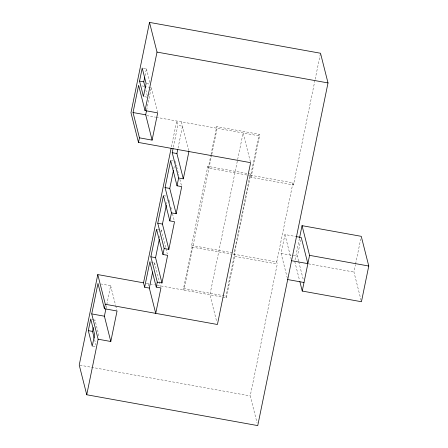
<?xml version="1.0" encoding="UTF-8"?>
<svg xmlns="http://www.w3.org/2000/svg" width="448" height="448" viewBox="0 0 448 448"><rect width="100%" height="100%" fill="white"/><g stroke="black" fill="none" stroke-linecap="round" stroke-linejoin="round"><path stroke-width="0.34" stroke-dasharray="2.24 1.68" d="M94.651 321.026L94.914 319.726L98.851 335.289L98.588 336.582M145.034 75.69L146.44 68.835L143.422 68.286M106.064 308.067L106.618 305.357M106.758 304.679L110.65 285.706L101.315 284.026M146.675 110.046L151.284 87.573L146.619 86.733M171.394 146.944L176.714 120.994L177.828 125.39L173.208 147.924M153.994 265.322L154.543 262.646L153.205 262.405M159.572 238.123L160.126 235.424M160.815 232.053L161.23 230.031L157.209 229.309M166.46 204.529L167.429 199.814M173.79 168.79L174.485 165.402M178.035 148.086L182.521 126.235L177.828 125.39M211.68 154.918L183.954 290.119L183.534 288.467L192.024 247.078L191.604 245.42L207.816 166.37L250.23 174.026L251.07 177.33L293.485 184.979L315.045 79.862M211.019 154.454L216.726 126.633L259.14 134.282L250.65 175.678L208.236 168.028L210.879 155.131M211.82 154.235L217.14 128.285L216.726 126.633M222.942 297.153L226.369 297.769L234.858 256.379L234.024 253.075L250.23 174.026M226.369 297.769L225.949 296.117L234.438 254.727L231.706 254.234M251.07 177.33L259.56 135.934L259.14 134.282M276.741 261.918L292.953 182.868L250.538 175.218L234.326 254.268L276.741 261.918L277.273 264.029L250.23 395.909L257.057 422.901M315.185 79.178L320.505 53.239M287.353 278.214L281.075 253.394L284.939 234.545L295.809 236.505M299.426 238.454L294.728 261.363L299.51 280.258M298.564 261.033L297.377 256.334L300.692 240.178M361.105 300.384L353.937 272.042L355.454 264.634M355.594 263.956L360.707 239.03M146.72 83.597L150.338 84.246M141.949 85.893L143.954 86.251M144.654 96.729L147.666 97.272M146.675 115.578L155.551 117.18M156.234 117.303L259.56 135.934M171.298 160.614L173.309 160.978M164.097 195.72L166.107 196.078M281.075 253.394L297.377 256.334M308.498 263.85L353.937 272.042M191.604 245.42L234.024 253.075M192.024 247.078L231.017 254.106M234.858 256.379L277.273 264.029M150.522 261.923L152.533 262.287M183.534 288.467L225.949 296.117M146.205 283.31L154.403 284.788M157.153 285.286L222.253 297.03M91.902 319.183L93.71 319.508M92.842 346.31L95.855 346.853M79.918 365.187L250.23 395.909M292.953 182.868L293.485 184.979M298.732 261.705L303.486 280.482M284.939 234.545L291.222 259.364M250.443 161.986L243.096 132.966L209.91 294.801L216.737 321.793M207.816 166.37L208.236 168.028M181.406 121.839L188.754 150.87M175.319 161.336L176.501 166.001M176.669 166.667L178.858 175.319M179.866 179.318L181.552 185.976M151.284 87.573L157.517 112.213M146.44 68.835L150.002 82.908M145.802 89.897L147.33 95.928M169.131 200.435L169.803 203.101M170.817 207.094L171.489 209.759M172.502 213.752L174.182 220.41M161.23 230.031L165.782 248.007M165.95 248.674L167.294 253.999M154.543 262.646L160.608 286.614M148.215 283.674L149.01 286.815M110.65 285.706L115.534 305.015M115.707 305.682L116.883 310.341M94.578 339.522L95.945 344.932"/><path stroke-width="0.67" d="M97.787 274.579L79.229 365.064L86.744 394.761L257.74 425.6L328.014 82.936L320.505 53.239L149.503 22.4L130.973 112.745L138.488 142.442L250.611 162.663L217.42 324.492L105.297 304.27L97.787 274.579L143.528 282.828L144.637 287.224L149.33 288.07L155.73 313.37L160.944 287.946L156.251 287.101L149.85 261.8L144.637 287.224M88.301 330.641L90.692 318.965L94.634 334.527L92.238 346.198L88.301 330.641L92.523 331.402L94.237 338.167M91.734 313.914L97.983 283.422L104.384 308.722L117.051 311.007L110.802 341.499L98.134 339.214L91.734 313.914L104.401 316.198L110.802 341.499M133.034 112.532L138.617 85.294L145.018 110.594L157.685 112.874L152.102 140.118L139.434 137.833L133.034 112.532L145.701 114.817L152.102 140.118M139.546 81.094L142.218 68.074L146.115 83.485L143.444 96.51L139.546 81.094L143.769 81.855L145.292 87.886M92.523 331.402L93.318 327.51M143.769 81.855L144.749 77.056M86.744 394.761L98.134 339.214M104.384 308.722L105.297 304.27M138.488 142.442L139.434 137.833M145.018 110.594L157.018 52.091L149.503 22.4M104.401 316.198L105.924 308.745M145.701 114.817L146.535 110.729M143.528 282.828L171.114 148.31M150.87 256.822L156.542 229.186L162.943 254.486L167.636 255.332L161.963 282.968L157.276 282.122L150.87 256.822L155.562 257.667L161.963 282.968M157.763 223.227L163.43 195.597L169.831 220.898L174.524 221.743L168.857 249.374L164.164 248.528L157.763 223.227L162.45 224.073L168.857 249.374M165.071 187.589L170.626 160.49L177.027 185.791L181.72 186.637L176.165 213.735L171.472 212.89L165.071 187.589L169.764 188.434L176.165 213.735M177.027 185.791L178.629 178.002L172.228 152.701L173.068 148.607M149.33 288.07L152.622 272.014M155.562 257.667L159.298 239.467M162.45 224.073L166.326 205.206M169.764 188.434L173.51 170.145M178.629 178.002L183.322 178.847L176.915 153.546L177.755 149.453M156.251 287.101L157.276 282.122M162.943 254.486L164.164 248.528M169.831 220.898L171.472 212.89M183.322 178.847L188.922 151.536M299.561 237.782L302.053 225.658L361.256 236.331L368.771 266.028L361.446 301.734L302.243 291.054L299.852 281.607M302.243 291.054L309.562 255.349L302.053 225.658M157.018 52.091L328.014 82.936M172.228 152.701L176.915 153.546M296.486 236.628L301.241 237.485L307.86 263.642L291.558 260.702M309.562 255.349L368.771 266.028M287.694 279.558L303.996 282.498"/></g></svg>
